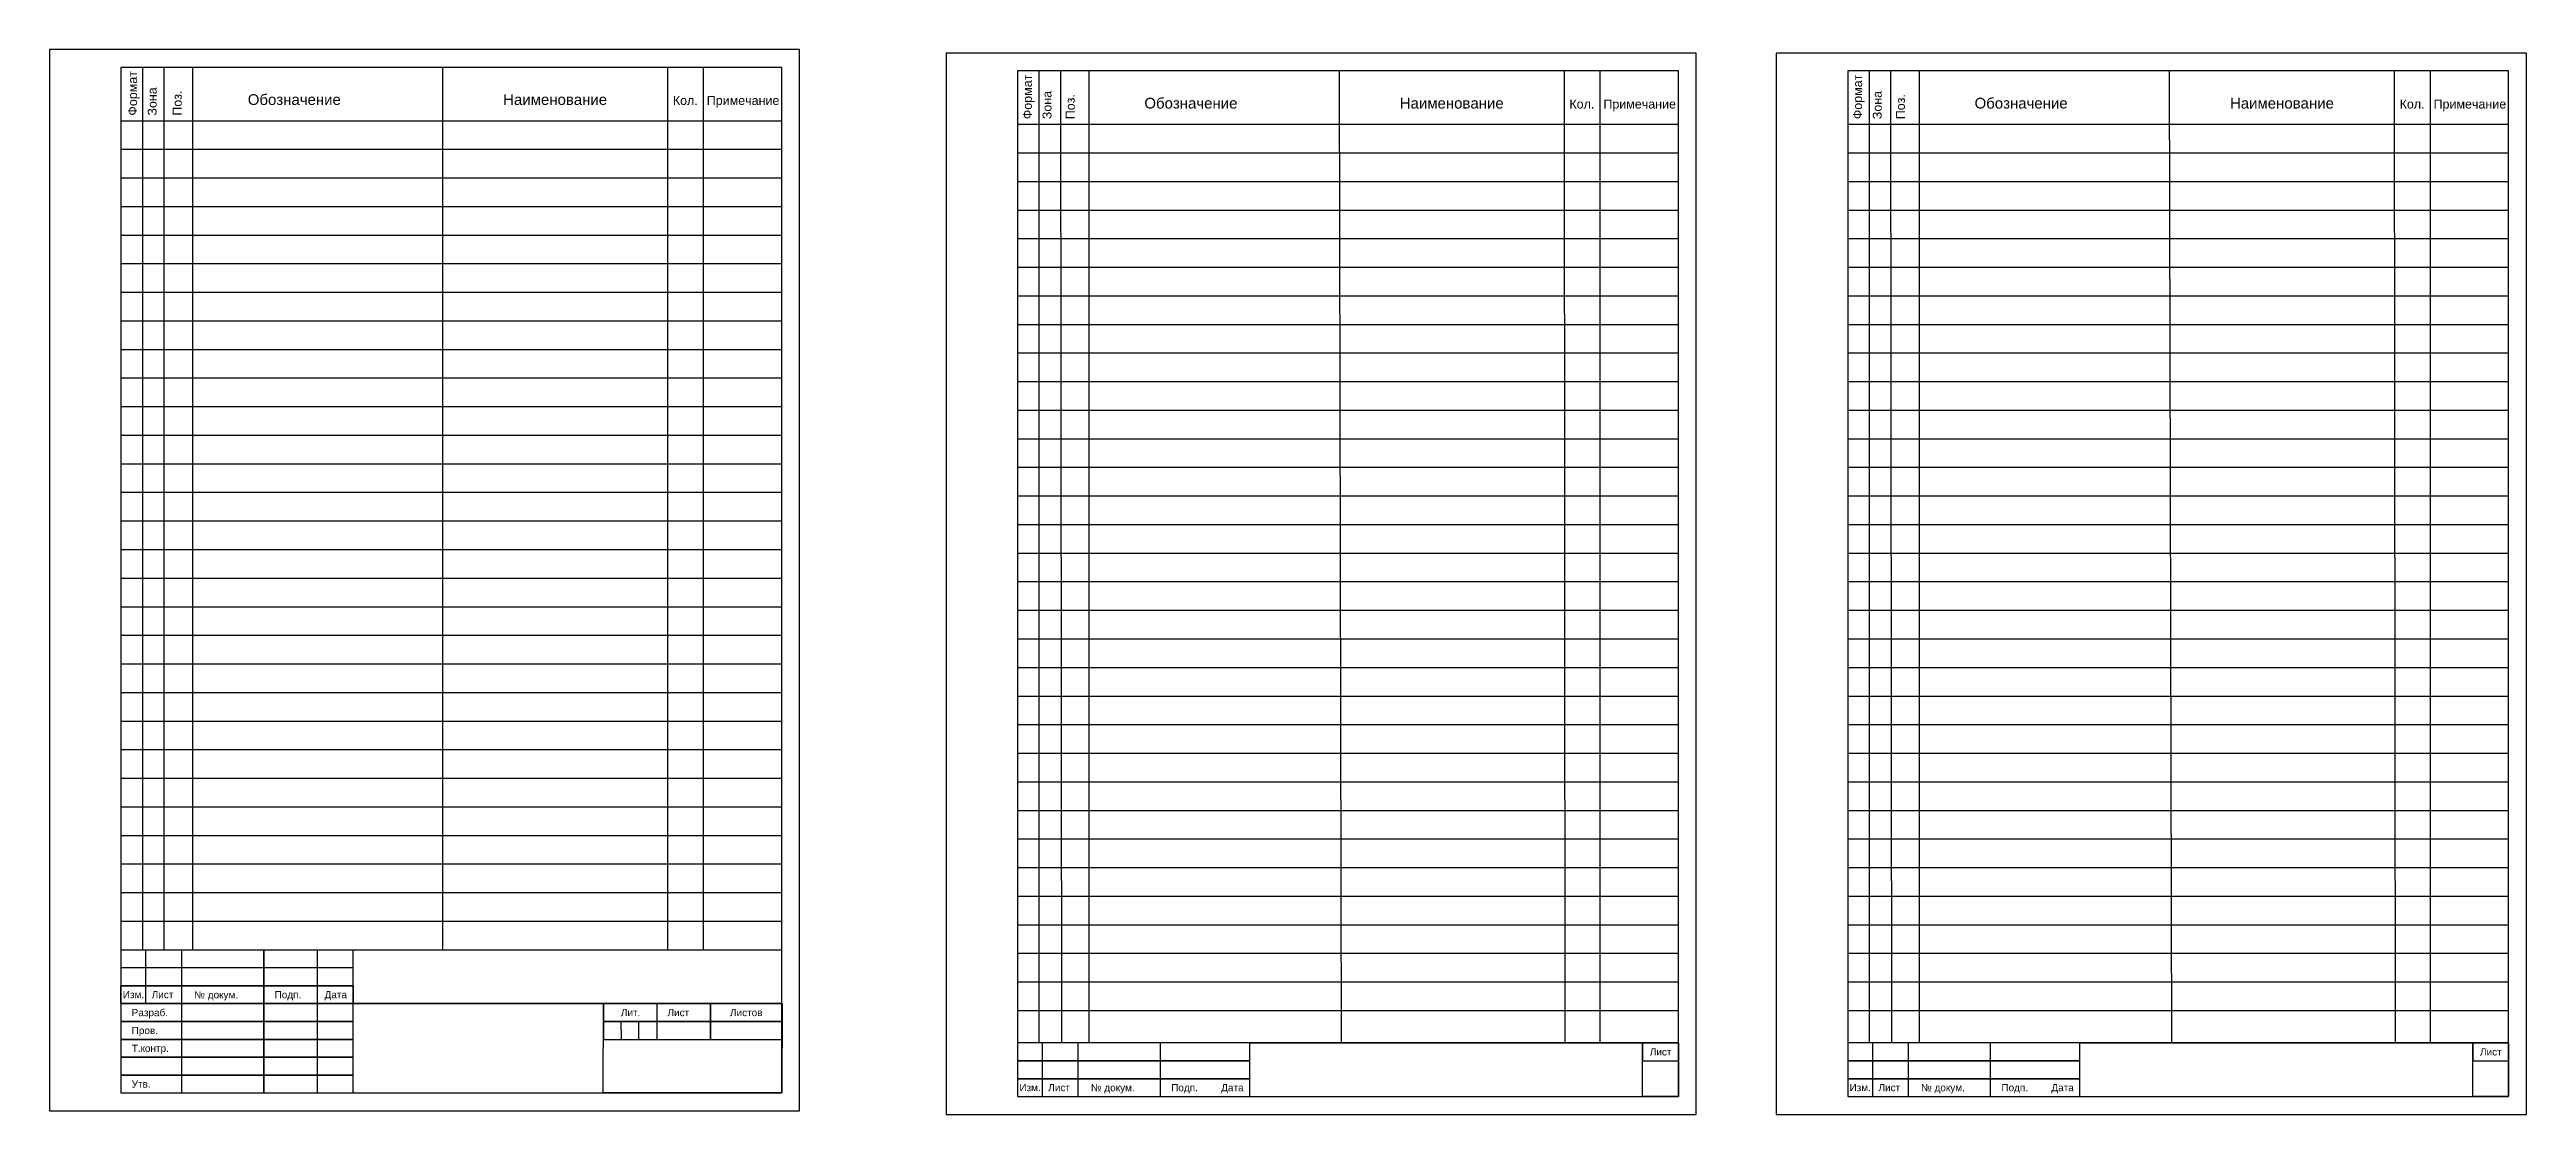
# Model space of a CAD drawing. Header units: millimetres. Extents: x 2144 to 8705, y -937 to 1906.
# Drawn here: x 2198 to 2891, y -937 to -639 of the extents above; entities that cross this region are included whole.
import ezdxf

# ---------------------------------------------------------------- set-up
doc = ezdxf.new("R2010")
doc.units = ezdxf.units.MM
doc.layers.add('Оформление', color=7, linetype='Continuous', lineweight=30)
doc.styles.get("Standard").update_dxf_attribs({"font": 'arial.ttf'})

msp = doc.modelspace()

# ---------------------------------------------------------------- linework, layer by layer
at = {"layer": 'Оформление'}
for p, q in [((2402.84, -644.03), (2217.84, -644.03)), ((2217.84, -644.03), (2217.84, -931.03)), ((2223.84, -644.03), (2223.84, -891.03)), ((2229.84, -644.03), (2229.84, -891.03)), ((2237.84, -644.03), (2237.84, -891.03)), ((2307.84, -644.03), (2307.84, -891.03)), ((2370.84, -644.03), (2370.84, -891.03)), ((2380.84, -644.03), (2380.84, -891.03)), ((2402.84, -931.03), (2402.84, -644.03)), ((2653.84, -645.03), (2468.84, -645.03)), ((2468.84, -645.03), (2468.84, -932.03)), ((2653.84, -645.03), (2468.84, -645.03)), ((2468.84, -645.03), (2468.84, -932.03)), ((2474.84, -645.03), (2474.84, -917.03)), ((2480.84, -645.03), (2481.12, -917.03)), ((2488.84, -645.03), (2488.84, -917.03)), ((2558.84, -645.03), (2559.47, -917.03)), ((2621.84, -645.03), (2622.07, -917.03)), ((2631.84, -645.03), (2631.85, -917.03)), ((2653.84, -932.03), (2653.84, -645.03)), ((2653.84, -932.03), (2653.84, -645.03)), ((2886.26, -645.03), (2701.26, -645.03)), ((2701.26, -645.03), (2701.26, -932.03)), ((2886.26, -645.03), (2701.26, -645.03)), ((2701.26, -645.03), (2701.26, -932.03)), ((2707.26, -645.03), (2707.26, -917.03)), ((2713.26, -645.03), (2713.54, -917.03)), ((2721.26, -645.03), (2721.26, -917.03)), ((2791.26, -645.03), (2791.88, -917.03)), ((2854.26, -645.03), (2854.49, -917.03)), ((2864.26, -645.03), (2864.26, -917.03)), ((2886.26, -932.03), (2886.26, -645.03)), ((2886.26, -932.03), (2886.26, -645.03)), ((2402.84, -659.03), (2217.84, -659.03)), ((2653.84, -660.03), (2468.84, -660.03)), ((2886.26, -660.03), (2701.26, -660.03)), ((2402.84, -667.03), (2217.84, -667.03)), ((2653.84, -668.03), (2468.84, -668.03)), ((2886.26, -668.03), (2701.26, -668.03)), ((2402.84, -675.03), (2217.84, -675.03)), ((2653.84, -676.03), (2468.84, -676.03)), ((2886.26, -676.03), (2701.26, -676.03)), ((2402.84, -683.03), (2217.84, -683.03)), ((2653.84, -684.03), (2468.84, -684.03)), ((2886.26, -684.03), (2701.26, -684.03)), ((2402.84, -691.03), (2217.84, -691.03)), ((2402.84, -691.03), (2217.84, -691.03)), ((2653.84, -692.03), (2468.84, -692.03)), ((2653.84, -692.03), (2468.84, -692.03)), ((2886.26, -692.03), (2701.26, -692.03)), ((2886.26, -692.03), (2701.26, -692.03)), ((2402.84, -699.03), (2217.84, -699.03)), ((2653.84, -700.03), (2468.84, -700.03)), ((2886.26, -700.03), (2701.26, -700.03)), ((2402.84, -707.03), (2217.84, -707.03)), ((2653.84, -708.03), (2468.84, -708.03)), ((2886.26, -708.03), (2701.26, -708.03)), ((2402.84, -715.03), (2217.84, -715.03)), ((2653.84, -716.03), (2468.84, -716.03)), ((2886.26, -716.03), (2701.26, -716.03)), ((2402.84, -723.03), (2217.84, -723.03)), ((2653.84, -724.03), (2468.84, -724.03)), ((2886.26, -724.03), (2701.26, -724.03)), ((2402.84, -731.03), (2217.84, -731.03)), ((2402.84, -731.03), (2217.84, -731.03)), ((2653.84, -732.03), (2468.84, -732.03)), ((2653.84, -732.03), (2468.84, -732.03)), ((2886.26, -732.03), (2701.26, -732.03)), ((2886.26, -732.03), (2701.26, -732.03)), ((2402.84, -739.03), (2217.84, -739.03)), ((2653.84, -740.03), (2468.84, -740.03)), ((2886.26, -740.03), (2701.26, -740.03)), ((2402.84, -747.03), (2217.84, -747.03)), ((2653.84, -748.03), (2468.84, -748.03)), ((2886.26, -748.03), (2701.26, -748.03)), ((2402.84, -755.03), (2217.84, -755.03)), ((2653.84, -756.03), (2468.84, -756.03)), ((2886.26, -756.03), (2701.26, -756.03)), ((2402.84, -763.03), (2217.84, -763.03)), ((2402.84, -763.03), (2217.84, -763.03)), ((2653.84, -764.03), (2468.84, -764.03)), ((2653.84, -764.03), (2468.84, -764.03)), ((2886.26, -764.03), (2701.26, -764.03)), ((2886.26, -764.03), (2701.26, -764.03)), ((2402.84, -771.03), (2217.84, -771.03)), ((2653.84, -772.03), (2468.84, -772.03)), ((2886.26, -772.03), (2701.26, -772.03)), ((2402.84, -779.03), (2217.84, -779.03)), ((2653.84, -780.03), (2468.84, -780.03)), ((2886.26, -780.03), (2701.26, -780.03)), ((2402.84, -787.03), (2217.84, -787.03)), ((2653.84, -788.03), (2468.84, -788.03)), ((2886.26, -788.03), (2701.26, -788.03)), ((2402.84, -795.03), (2217.84, -795.03)), ((2653.84, -796.03), (2468.84, -796.03)), ((2886.26, -796.03), (2701.26, -796.03)), ((2402.84, -803.03), (2217.84, -803.03)), ((2402.84, -803.03), (2217.84, -803.03)), ((2653.84, -804.03), (2468.84, -804.03)), ((2653.84, -804.03), (2468.84, -804.03)), ((2886.26, -804.03), (2701.26, -804.03)), ((2886.26, -804.03), (2701.26, -804.03)), ((2402.84, -811.03), (2217.84, -811.03)), ((2653.84, -812.03), (2468.84, -812.03)), ((2886.26, -812.03), (2701.26, -812.03)), ((2402.84, -819.03), (2217.84, -819.03)), ((2653.84, -820.03), (2468.84, -820.03)), ((2886.26, -820.03), (2701.26, -820.03)), ((2402.84, -827.03), (2217.84, -827.03)), ((2653.84, -828.03), (2468.84, -828.03)), ((2886.26, -828.03), (2701.26, -828.03)), ((2402.84, -835.03), (2217.84, -835.03)), ((2402.84, -835.03), (2217.84, -835.03)), ((2653.84, -836.03), (2468.84, -836.03)), ((2653.84, -836.03), (2468.84, -836.03)), ((2886.26, -836.03), (2701.26, -836.03)), ((2886.26, -836.03), (2701.26, -836.03)), ((2402.84, -843.03), (2217.84, -843.03)), ((2653.84, -844.03), (2468.84, -844.03)), ((2886.26, -844.03), (2701.26, -844.03)), ((2402.84, -851.03), (2217.84, -851.03)), ((2653.84, -852.03), (2468.84, -852.03)), ((2886.26, -852.03), (2701.26, -852.03)), ((2402.84, -859.03), (2217.84, -859.03)), ((2653.84, -860.03), (2468.84, -860.03)), ((2886.26, -860.03), (2701.26, -860.03)), ((2402.84, -867.03), (2217.84, -867.03)), ((2653.84, -868.03), (2468.84, -868.03)), ((2886.26, -868.03), (2701.26, -868.03)), ((2402.84, -875.03), (2217.84, -875.03)), ((2653.84, -876.03), (2468.84, -876.03)), ((2886.26, -876.03), (2701.26, -876.03)), ((2402.84, -883.03), (2217.84, -883.03)), ((2653.84, -884.03), (2468.84, -884.03)), ((2886.26, -884.03), (2701.26, -884.03)), ((2653.84, -892.03), (2468.84, -892.03)), ((2468.84, -892.03), (2468.84, -932.03)), ((2653.84, -932.03), (2653.84, -892.03)), ((2886.26, -892.03), (2701.26, -892.03)), ((2701.26, -892.03), (2701.26, -932.03)), ((2886.26, -932.03), (2886.26, -892.03)), ((2653.84, -900.03), (2468.84, -900.03)), ((2886.26, -900.03), (2701.26, -900.03)), ((2653.84, -908.03), (2468.84, -908.03)), ((2886.26, -908.03), (2701.26, -908.03)), ((2217.84, -931.03), (2402.84, -931.03)), ((2468.84, -932.03), (2653.84, -932.03)), ((2468.84, -932.03), (2653.84, -932.03)), ((2468.84, -932.03), (2653.84, -932.03)), ((2701.26, -932.03), (2886.26, -932.03)), ((2701.26, -932.03), (2886.26, -932.03)), ((2701.26, -932.03), (2886.26, -932.03))]:
    msp.add_line(p, q, dxfattribs=at)
at = {"layer": 'Оформление', "lineweight": 35}
for p, q in [((2282.84, -906.03), (2402.84, -906.03)), ((2533.84, -917.03), (2653.84, -917.03)), ((2766.26, -917.03), (2886.26, -917.03))]:
    msp.add_line(p, q, dxfattribs=at)
at = {"layer": 'Оформление'}
for points in [[(2407.84, -936.03), (2407.84, -639.03), (2197.84, -639.03), (2197.84, -936.03)], [(2658.84, -937.03), (2658.84, -640.03), (2448.84, -640.03), (2448.84, -937.03)], [(2891.26, -937.03), (2891.26, -640.03), (2681.26, -640.03), (2681.26, -937.03)], [(2217.84, -931.03), (2402.84, -931.03), (2402.84, -891.03), (2217.84, -891.03)], [(2217.84, -931.03), (2282.84, -931.03), (2282.84, -891.03), (2217.84, -891.03)], [(2217.84, -906.03), (2224.84, -906.03), (2224.84, -891.03), (2217.84, -891.03)], [(2217.84, -931.03), (2234.84, -931.03), (2234.84, -891.03), (2217.84, -891.03)], [(2217.84, -931.03), (2257.84, -931.03), (2257.84, -891.03), (2217.84, -891.03)], [(2257.84, -931.03), (2272.84, -931.03), (2272.84, -891.03), (2257.84, -891.03)], [(2217.84, -901.03), (2282.84, -901.03), (2282.84, -896.03), (2217.84, -896.03)], [(2217.84, -911.03), (2282.84, -911.03), (2282.84, -906.03), (2217.84, -906.03)], [(2402.84, -931.03), (2352.85, -931.03), (2352.91, -906.03), (2402.9, -906.03)], [(2352.91, -911.03), (2402.91, -911.03), (2402.91, -906.03), (2352.91, -906.03)], [(2382.84, -906.03), (2367.84, -906.03), (2367.84, -916.03), (2382.84, -916.03)], [(2402.84, -906.03), (2382.84, -906.03), (2382.84, -916.03), (2402.84, -916.03)], [(2217.84, -916.03), (2282.84, -916.03), (2282.84, -911.03), (2217.84, -911.03)], [(2352.91, -916.03), (2402.91, -916.03), (2402.91, -911.03), (2352.91, -911.03)], [(2362.8, -911.03), (2357.8, -911.03), (2357.84, -916.03), (2362.84, -916.03)], [(2217.84, -921.03), (2282.84, -921.03), (2282.84, -916.03), (2217.84, -916.03)], [(2217.84, -926.03), (2282.84, -926.03), (2282.84, -921.03), (2217.84, -921.03)], [(2468.84, -932.03), (2485.84, -932.03), (2485.82, -917.03), (2468.82, -917.03)], [(2468.84, -922.03), (2533.84, -922.03), (2533.84, -917.03), (2468.84, -917.03)], [(2468.84, -932.03), (2475.84, -932.03), (2475.84, -917.03), (2468.84, -917.03)], [(2468.84, -932.03), (2508.84, -932.03), (2508.84, -917.03), (2468.84, -917.03)], [(2468.84, -927.03), (2533.84, -927.03), (2533.84, -922.03), (2468.84, -922.03)], [(2653.84, -932.03), (2643.84, -932.03), (2643.84, -917.03), (2653.84, -917.03)], [(2653.84, -917.03), (2643.84, -917.03), (2643.84, -922.03), (2653.84, -922.03)], [(2701.26, -932.03), (2718.26, -932.03), (2718.24, -917.03), (2701.24, -917.03)], [(2701.26, -922.03), (2766.26, -922.03), (2766.26, -917.03), (2701.26, -917.03)], [(2701.26, -932.03), (2708.26, -932.03), (2708.26, -917.03), (2701.26, -917.03)], [(2701.26, -932.03), (2741.26, -932.03), (2741.26, -917.03), (2701.26, -917.03)], [(2701.26, -927.03), (2766.26, -927.03), (2766.26, -922.03), (2701.26, -922.03)], [(2886.26, -932.03), (2876.26, -932.03), (2876.26, -917.03), (2886.26, -917.03)], [(2886.26, -917.03), (2876.26, -917.03), (2876.26, -922.03), (2886.26, -922.03)], [(2217.84, -931.03), (2282.84, -931.03), (2282.84, -926.03), (2217.84, -926.03)], [(2468.84, -932.03), (2533.84, -932.03), (2533.84, -927.03), (2468.84, -927.03)], [(2701.26, -932.03), (2766.26, -932.03), (2766.26, -927.03), (2701.26, -927.03)]]:
    msp.add_lwpolyline(points, close=True, dxfattribs=at)
at = {"layer": 'Оформление', "lineweight": 35}
msp.add_lwpolyline([(2217.84, -906.03), (2282.84, -906.03), (2282.84, -901.03), (2217.84, -901.03)], close=True, dxfattribs=at)

# ---------------------------------------------------------------- texts
at = {"layer": 'Оформление'}
for s, p in [('Формат', (2222.34, -657.53)), ('Зона', (2227.84, -657.53)), ('Поз.', (2234.84, -657.53)), ('Формат', (2472.84, -658.53)), ('Зона', (2478.34, -658.53)), ('Формат', (2705.26, -658.53)), ('Зона', (2710.76, -658.53)), ('Поз.', (2484.84, -658.53)), ('Поз.', (2717.26, -658.53))]:
    msp.add_text(s, height=2.5, rotation=90, dxfattribs=at).set_placement(p)
for s, height, p in [('Обозначение', 3, (2253.34, -654.53)), ('Наименование', 3, (2324.84, -654.53)), ('Кол.', 2.5, (2372.34, -654.53)), ('Примечание', 2.5, (2381.84, -654.53)), ('Обозначение', 3, (2504.34, -655.53)), ('Наименование', 3, (2575.84, -655.53)), ('Кол.', 2.5, (2623.34, -655.53)), ('Примечание', 2.5, (2632.84, -655.53)), ('Обозначение', 3, (2736.76, -655.53)), ('Наименование', 3, (2808.26, -655.53)), ('Кол.', 2.5, (2855.76, -655.53)), ('Примечание', 2.5, (2865.26, -655.53)), ('Изм.', 2, (2218.35, -904.51)), ('Разраб.', 2, (2220.84, -909.53)), ('Лист', 2, (2226.44, -904.52)), ('№ докум.', 2, (2238.37, -904.54)), ('Подп.', 2, (2260.84, -904.53)), ('Дата', 2, (2274.84, -904.53)), ('Лит.', 2, (2357.8, -909.53)), ('Лист', 2, (2370.84, -909.53)), ('Листов', 2, (2388.34, -909.53)), ('Пров.', 2, (2220.84, -914.53)), ('Т.контр.', 2, (2220.84, -919.53)), ('Лист', 2, (2645.84, -920.53)), ('Лист', 2, (2878.26, -920.53)), ('Утв.', 2, (2220.84, -929.53)), ('Изм.', 2, (2469.35, -930.51)), ('Лист', 2, (2477.44, -930.52)), ('№ докум.', 2, (2489.37, -930.54)), ('Подп.', 2, (2511.84, -930.53)), ('Дата', 2, (2525.84, -930.53)), ('Изм.', 2, (2701.76, -930.51)), ('Лист', 2, (2709.86, -930.52)), ('№ докум.', 2, (2721.78, -930.54)), ('Подп.', 2, (2744.26, -930.53)), ('Дата', 2, (2758.26, -930.53))]:
    msp.add_text(s, height=height, dxfattribs=at).set_placement(p)

doc.saveas('drawing.dxf')
